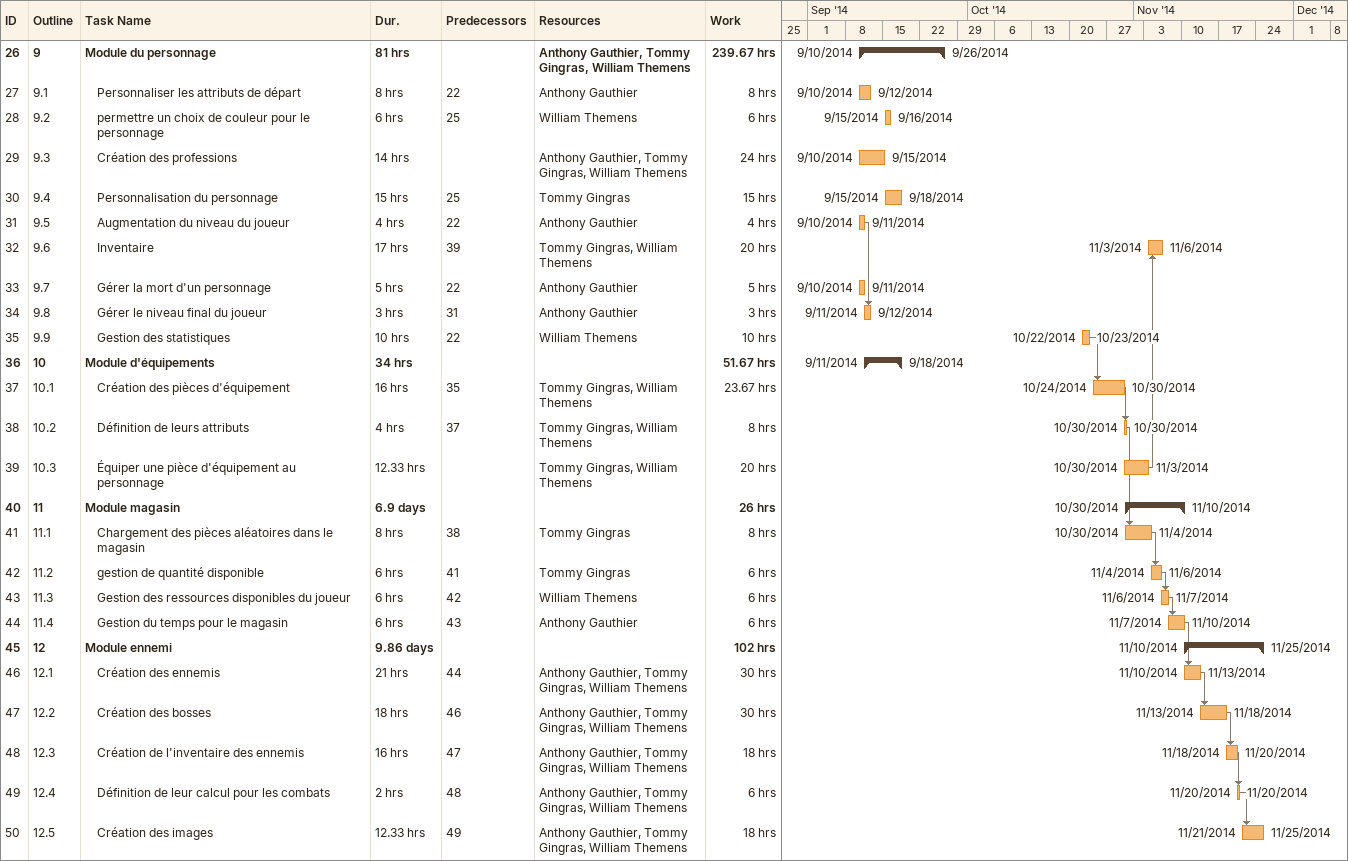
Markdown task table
| ID | WBS | Task | Duration | Start | Finish | Predecessors | Resources | Work (h) |
|---|---|---|---|---|---|---|---|---|
| 26 | 9 | **Module du personnage** | 81h | 2014-09-10 | 2014-09-26 |  | Anthony Gauthier, Tommy Gingras, William Themens | 239.67 |
| 27 | 9.1 | Personnaliser les attributs de départ | 8h | 2014-09-10 | 2014-09-12 | 22 | Anthony Gauthier | 8 |
| 28 | 9.2 | permettre un choix de couleur pour le personnage | 6h | 2014-09-15 | 2014-09-16 | 25 | William Themens | 6 |
| 29 | 9.3 | Création des professions | 14h | 2014-09-10 | 2014-09-15 |  | Anthony Gauthier, Tommy Gingras, William Themens | 24 |
| 30 | 9.4 | Personnalisation du personnage | 15h | 2014-09-15 | 2014-09-18 | 25 | Tommy Gingras | 15 |
| 31 | 9.5 | Augmentation du niveau du joueur | 4h | 2014-09-10 | 2014-09-11 | 22 | Anthony Gauthier | 4 |
| 32 | 9.6 | Inventaire | 17h | 2014-11-03 | 2014-11-06 | 39 | Tommy Gingras, William Themens | 20 |
| 33 | 9.7 | Gérer la mort d'un personnage | 5h | 2014-09-10 | 2014-09-11 | 22 | Anthony Gauthier | 5 |
| 34 | 9.8 | Gérer le niveau final du joueur | 3h | 2014-09-11 | 2014-09-12 | 31 | Anthony Gauthier | 3 |
| 35 | 9.9 | Gestion des statistiques | 10h | 2014-10-22 | 2014-10-23 | 22 | William Themens | 10 |
| 36 | 10 | **Module d'équipements** | 34h | 2014-09-11 | 2014-09-18 |  |  | 51.67 |
| 37 | 10.1 | Création des pièces d'équipement | 16h | 2014-10-24 | 2014-10-30 | 35 | Tommy Gingras, William Themens | 23.67 |
| 38 | 10.2 | Définition de leurs attributs | 4h | 2014-10-30 | 2014-10-30 | 37 | Tommy Gingras, William Themens | 8 |
| 39 | 10.3 | Équiper une pièce d'équipement au personnage | 12.33h | 2014-10-30 | 2014-11-03 |  | Tommy Gingras, William Themens | 20 |
| 40 | 11 | **Module magasin** | 6.9d | 2014-10-30 | 2014-11-10 |  |  | 26 |
| 41 | 11.1 | Chargement des pièces aléatoires dans le magasin | 8h | 2014-10-30 | 2014-11-04 | 38 | Tommy Gingras | 8 |
| 42 | 11.2 | gestion de quantité disponible | 6h | 2014-11-04 | 2014-11-06 | 41 | Tommy Gingras | 6 |
| 43 | 11.3 | Gestion des ressources disponibles du joueur | 6h | 2014-11-06 | 2014-11-07 | 42 | William Themens | 6 |
| 44 | 11.4 | Gestion du temps pour le magasin | 6h | 2014-11-07 | 2014-11-10 | 43 | Anthony Gauthier | 6 |
| 45 | 12 | **Module ennemi** | 9.86d | 2014-11-10 | 2014-11-25 |  |  | 102 |
| 46 | 12.1 | Création des ennemis | 21h | 2014-11-10 | 2014-11-13 | 44 | Anthony Gauthier, Tommy Gingras, William Themens | 30 |
| 47 | 12.2 | Création des bosses | 18h | 2014-11-13 | 2014-11-18 | 46 | Anthony Gauthier, Tommy Gingras, William Themens | 30 |
| 48 | 12.3 | Création de l'inventaire des ennemis | 16h | 2014-11-18 | 2014-11-20 | 47 | Anthony Gauthier, Tommy Gingras, William Themens | 18 |
| 49 | 12.4 | Définition de leur calcul pour les combats | 2h | 2014-11-20 | 2014-11-20 | 48 | Anthony Gauthier, Tommy Gingras, William Themens | 6 |
| 50 | 12.5 | Création des images | 12.33h | 2014-11-21 | 2014-11-25 | 49 | Anthony Gauthier, Tommy Gingras, William Themens | 18 |
